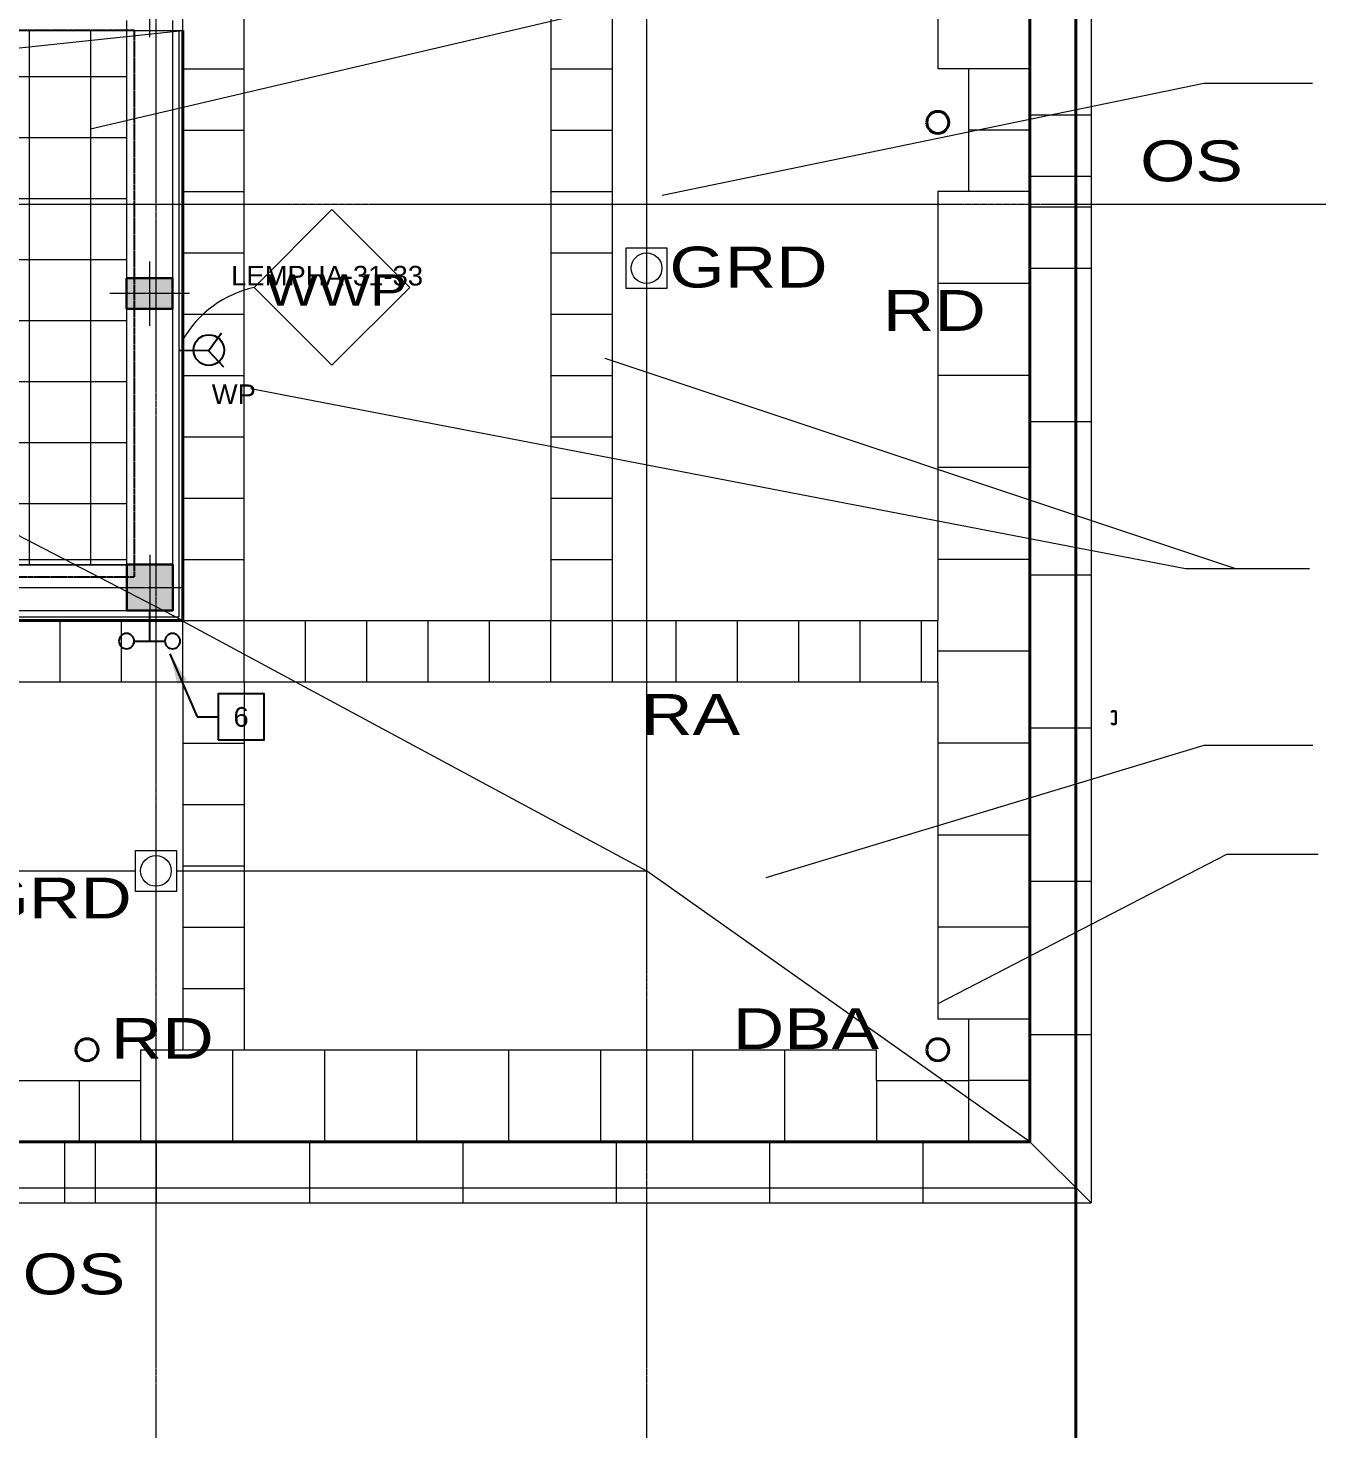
# Model space of a CAD drawing. Header units: inches. Extents: x -40190 to 0, y -3216 to 2257.
# Drawn here: x -21471 to -20967, y -112 to 436 of the extents above; entities that cross this region are included whole.
import ezdxf
from ezdxf import colors
from ezdxf.entities.mleader import LeaderData, LeaderLine
from ezdxf.enums import TextEntityAlignment as Align
from ezdxf.math import Vec2, Vec3

# ---------------------------------------------------------------- set-up
doc = ezdxf.new("R2010")
doc.units = ezdxf.units.IN
doc.header["$LTSCALE"] = 0.5
doc.header["$MEASUREMENT"] = 0
doc.linetypes.add('A113$0$CENTER', pattern=[2, 1.25, -0.25, 0.25, -0.25])
doc.linetypes.add('DASHED2', pattern=[0.375, 0.25, -0.125])
for name, color, linetype in [('A113$0$63', 8, 'Continuous'), ('A113$0$A roof pave', 8, 'Continuous'), ('A113$0$A-ANNO-PATT-13-14', 8, 'Continuous'), ('A113$0$A-ANNO-TEXT', 8, 'Continuous'), ('A113$0$A-COLS-COLS13-14', 8, 'Continuous'), ('A113$0$A-GRID-GRD13-14', 8, 'Continuous'), ('A113$0$A-GRID-GRDP0-15', 8, 'Continuous'), ('A113$0$A-roof cope', 8, 'Continuous'), ('A113$0$A-roof davi', 8, 'Continuous'), ('A113$0$A-WALL-FULL-EXTR', 8, 'Continuous'), ('A113$0$A-WALL-STUD', 8, 'Continuous'), ('A113$0$bp113 - A-ROOF-CRTS', 8, 'Continuous'), ('A113$0$bp113 - A-ROOF-RFDR', 8, 'Continuous'), ('A113$0$C-PROP', 8, 'Continuous'), ('A113$0$Items below', 8, 'Continuous'), ('A113$0$Level 21', 8, 'Continuous'), ('E-Anno-Keyn', 72, 'Continuous'), ('E-Anno-Note', 6, 'Continuous'), ('E-Anno-Text', 6, 'Continuous'), ('E-FIRE-ANNO', 6, 'Continuous'), ('E-Lite', 53, 'Continuous'), ('EPOWER', 7, 'Continuous'), ('G-Anno', 6, 'Continuous'), ('M-Clearance', 1, 'DASHED2'), ('M-HVAC-text', 6, 'Continuous'), ('XREF', 7, 'Continuous')]:
    doc.layers.add(name, color=color, linetype=linetype)
doc.styles.add('A113$0$style-Arial', font='arial.ttf')
doc.styles.add('A113$0$style-WORKING', font='WORKING.shx')
doc.styles.add('M08', font='arial.ttf', dxfattribs={"height": 7.68})
doc.styles.add('MAMEP ANNO', font='arial.ttf', dxfattribs={"height": 0.101562})
doc.styles.add('RomanS', font='romans.shx')
doc.styles.get("Standard").update_dxf_attribs({"font": 'simplex.shx'})
doc.dimstyles.new('STANDARD$7', dxfattribs={"dimtxt": 0.18, "dimasz": 0.125, "dimexe": 0.18, "dimexo": 0.06, "dimgap": 0.09, "dimtad": 0, "dimtih": 1, "dimtoh": 1, "dimdec": 4, "dimzin": 0, "dimdsep": 46, "dimtxsty": 'Standard', "dimcen": 0.09, "dimadec": 0, "dimazin": 0, "dimtfac": 1, "dimtdec": 4, "dimtofl": 0, "dimtmove": 0, "dimatfit": 3, "dimfxl": 1, "dimtolj": 1, "dimtzin": 0, "dimarcsym": 0})

# ---------------------------------------------------------------- blocks, each defined once
blk = doc.blocks.new('550-600 kW')
at = {"layer": 'M-Clearance'}
for p, q in [((-15931.63, -5492.2), (-15511.63, -5492.2)), ((-15931.63, -5706.2), (-15931.63, -5492.2)), ((-15931.63, -5706.2), (-15511.63, -5706.2))]:
    blk.add_line(p, q, dxfattribs=at)
blk = doc.blocks.new('A$C219840FD')
at = {"layer": 'E-Lite'}
for p, q in [((6, 12), (18, 12)), ((12, 0), (12, 12)), ((9, 0), (15, 0))]:
    blk.add_line(p, q, dxfattribs=at)
for centre in [(3, 12), (21, 12)]:
    blk.add_circle(centre, 3, dxfattribs=at)
blk = doc.blocks.new('Anno_Square')
at = {"color": 0, "linetype": 'ByBlock', "lineweight": -2}
blk.add_lwpolyline([(-1.5, -1.5), (1.5, -1.5), (1.5, 1.5), (-1.5, 1.5)], close=True, dxfattribs=at)
at = {"color": 0, "linetype": 'ByBlock', "lineweight": -2, "style": 'RomanS'}
blk.add_attdef('ID', text='', height=1, dxfattribs=at).set_placement((0, 0), align=Align.MIDDLE)
blk = doc.blocks.new('MLD-KeyNote')
at = {"color": 0, "linetype": 'Continuous', "transparency": 16777216}
blk.add_lwpolyline([(-0.09375, -0.09375), (0.09375, -0.09375), (0.09375, 0.09375), (-0.09375, 0.09375)], close=True, dxfattribs=at)
at = {"color": 0, "linetype": 'ByBlock', "transparency": 16777216, "style": 'MAMEP ANNO'}
blk.add_attdef('ID', text='', height=0.10156, dxfattribs=at).set_placement((0, 0), align=Align.MIDDLE_CENTER)
blk = doc.blocks.new('RESPECIAL')
at = {"layer": 'EPOWER'}
for q in [(4.48, 8.32, 18), (-11.97, 1.27, 18), (5.37, -5, 18)]:
    blk.add_line((-0.46, 1.27, 18), q, dxfattribs=at)
blk.add_circle((-0.38, 1.49, 18), 6, dxfattribs=at)
blk = doc.blocks.new('A113')
at = {"layer": 'A113$0$A roof pave', "lineweight": 13}
for p, q in [((-21386.535, 204.0948, -2660.425), (-21386.535, 1091.4901, -2660.425)), ((-21115.0236, 587.9501, -2660.425), (-21115.0236, 420.0949, -2660.425)), ((-21103.0236, 420.0949, -2660.425), (-21115.0236, 420.0949, -2660.425)), ((-21103.0236, 420.0949, -2660.425), (-21103.0236, 372.0949, -2660.425)), ((-21103.0236, 372.0949, -2660.425), (-21115.0236, 372.0949, -2660.425)), ((-21115.0236, 372.0949, -2660.425), (-21115.0236, 204.0948, -2660.425)), ((-21386.535, 204.0948, -2660.425), (-21266.535, 204.0948, -2660.425)), ((-21242.535, 204.0948, -2660.425), (-21115.0236, 204.0948, -2660.425)), ((-22226.535, 180.0948, -2660.425), (-21410.535, 180.0948, -2660.425)), ((-21410.535, 180.0948, -2660.425), (-21410.535, 36.0949, -2660.425)), ((-21386.535, 180.0948, -2660.425), (-21115.0236, 180.0948, -2660.425)), ((-21386.535, 180.0948, -2660.425), (-21386.535, 36.0949, -2660.425)), ((-21115.0236, 180.0948, -2660.425), (-21115.0236, 48.0949, -2660.425)), ((-21103.0236, 48.0949, -2660.425), (-21115.0236, 48.0949, -2660.425)), ((-21103.0236, 48.0949, -2660.425), (-21103.0236, 24.0949, -2660.425)), ((-21427.0236, 36.0949, -2660.425), (-21410.535, 36.0949, -2660.425)), ((-21427.0236, 36.0949, -2660.425), (-21427.0236, 24.0949, -2660.425)), ((-21386.535, 36.0949, -2660.425), (-21139.0236, 36.0949, -2660.425)), ((-21139.0236, 24.0949, -2660.425), (-21139.0236, 36.0949, -2660.425)), ((-21475.0236, 24.0949, -2660.425), (-21427.0236, 24.0949, -2660.425)), ((-21139.0236, 24.0949, -2660.425), (-21103.0236, 24.0949, -2660.425))]:
    blk.add_line(p, q, dxfattribs=at)
at = {"layer": 'A113$0$A roof pave', "lineweight": 0}
for p, q in [((-21470.535, 225.9432, -2660.425), (-21470.535, 435.1309, -2660.425)), ((-21446.535, 225.9432, -2660.425), (-21446.535, 435.1309, -2660.425)), ((-22213.7677, 417.098, -2660.425), (-21432.5219, 417.098, -2660.425)), ((-21410.535, 420.0948, -2660.425), (-21386.535, 420.0948, -2660.425)), ((-21266.535, 420.0949, -2660.425), (-21242.535, 420.0949, -2660.425)), ((-21079.0236, 420.0949, -2660.425), (-21103.0236, 420.0949, -2660.425)), ((-21410.535, 396.0948, -2660.425), (-21386.535, 396.0948, -2660.425)), ((-21266.535, 396.0949, -2660.425), (-21242.535, 396.0949, -2660.425)), ((-21079.0236, 396.0949, -2660.425), (-21103.0236, 396.0949, -2660.425)), ((-22213.7677, 393.2187, -2660.425), (-21432.5236, 393.2187, -2660.425)), ((-21478.621, 393.2187), (-21432.5434, 393.2187)), ((-21477.996, 369.3394, -2660.425), (-21432.5219, 369.3394, -2660.425)), ((-21410.535, 372.0948, -2660.425), (-21386.535, 372.0948, -2660.425)), ((-21266.535, 372.0949, -2660.425), (-21242.535, 372.0949, -2660.425)), ((-21079.0236, 372.0949, -2660.425), (-21103.0236, 372.0949, -2660.425)), ((-21410.535, 348.0948, -2660.425), (-21386.535, 348.0948, -2660.425)), ((-21266.535, 348.0949, -2660.425), (-21242.535, 348.0949, -2660.425)), ((-21477.996, 345.4602, -2660.425), (-21432.5219, 345.4602, -2660.425)), ((-21079.0236, 336.0949, -2660.425), (-21115.0236, 336.0949, -2660.425)), ((-21410.535, 324.0948, -2660.425), (-21386.535, 324.0948, -2660.425)), ((-21266.535, 324.0949, -2660.425), (-21242.535, 324.0949, -2660.425)), ((-21477.996, 321.5809, -2660.425), (-21432.5219, 321.5809, -2660.425)), ((-21477.996, 297.7017, -2660.425), (-21432.5219, 297.7017, -2660.425)), ((-21410.535, 300.0948, -2660.425), (-21386.535, 300.0948, -2660.425)), ((-21266.535, 300.0949, -2660.425), (-21242.535, 300.0949, -2660.425)), ((-21079.0236, 300.0949, -2660.425), (-21115.0236, 300.0949, -2660.425)), ((-21410.535, 276.0948, -2660.425), (-21386.535, 276.0948, -2660.425)), ((-21266.535, 276.0949, -2660.425), (-21242.535, 276.0949, -2660.425)), ((-21930.9204, 273.8224, -2660.425), (-21432.5236, 273.8224, -2660.425)), ((-21079.0236, 264.0949, -2660.425), (-21115.0236, 264.0949, -2660.425)), ((-22213.7677, 249.9432, -2660.425), (-21432.5219, 249.9432, -2660.425)), ((-21410.535, 252.0948, -2660.425), (-21386.535, 252.0948, -2660.425)), ((-21266.535, 252.0949, -2660.425), (-21242.535, 252.0949, -2660.425)), ((-22213.7677, 228.0794, -2660.425), (-21432.5219, 228.0794, -2660.425)), ((-22213.7677, 225.9432, -2660.425), (-21432.5219, 225.9432, -2660.425)), ((-21410.535, 228.0948, -2660.425), (-21386.535, 228.0948, -2660.425)), ((-21266.535, 228.0949, -2660.425), (-21242.535, 228.0949, -2660.425)), ((-21079.0236, 228.0949, -2660.425), (-21115.0236, 228.0949, -2660.425)), ((-21458.535, 180.0948, -2660.425), (-21458.535, 204.0948, -2660.425)), ((-21434.535, 180.0948, -2660.425), (-21434.535, 204.0948, -2660.425)), ((-21410.535, 204.0948, -2660.425), (-21386.535, 204.0948, -2660.425)), ((-21410.535, 180.0948, -2660.425), (-21410.535, 204.0948, -2660.425)), ((-21386.535, 180.0948, -2660.425), (-21386.535, 204.0948, -2660.425)), ((-21362.535, 180.0948, -2660.425), (-21362.535, 204.0948, -2660.425)), ((-21338.535, 180.0948, -2660.425), (-21338.535, 204.0948, -2660.425)), ((-21314.535, 180.0948, -2660.425), (-21314.535, 204.0948, -2660.425)), ((-21290.535, 180.0948, -2660.425), (-21290.535, 204.0948, -2660.425)), ((-21266.535, 179.9501, -2660.425), (-21266.535, 204.0948, -2660.425)), ((-21266.535, 204.0948, -2660.425), (-21242.535, 204.0948, -2660.425)), ((-21242.535, 204.0948, -2660.425), (-21242.535, 180.0948, -2660.425)), ((-21217.535, 203.9501, -2660.425), (-21217.535, 179.9501, -2660.425)), ((-21193.535, 203.9501, -2660.425), (-21193.535, 179.9501, -2660.425)), ((-21169.535, 203.9501, -2660.425), (-21169.535, 179.9501, -2660.425)), ((-21145.535, 203.9501, -2660.425), (-21145.535, 179.9501, -2660.425)), ((-21121.535, 203.9501, -2660.425), (-21121.535, 179.9501, -2660.425)), ((-21115.0236, 180.0948, -2660.425), (-21115.0236, 204.0948, -2660.425)), ((-21079.0236, 192.0949, -2660.425), (-21115.0236, 192.0949, -2660.425)), ((-21410.535, 180.0948, -2660.425), (-21386.535, 180.0948, -2660.425)), ((-21410.535, 156.0948, -2660.425), (-21386.535, 156.0948, -2660.425)), ((-21079.0236, 156.0949, -2660.425), (-21115.0236, 156.0949, -2660.425)), ((-21410.535, 132.0948, -2660.425), (-21386.535, 132.0948, -2660.425)), ((-21079.0236, 120.0949, -2660.425), (-21115.0236, 120.0949, -2660.425)), ((-21410.535, 108.0948, -2660.425), (-21386.535, 108.0948, -2660.425)), ((-21410.535, 84.0948, -2660.425), (-21386.535, 84.0948, -2660.425)), ((-21079.0236, 84.0949, -2660.425), (-21115.0236, 84.0949, -2660.425)), ((-21410.535, 60.0948, -2660.425), (-21386.535, 60.0948, -2660.425)), ((-21079.0236, 48.0949, -2660.425), (-21103.0236, 48.0949, -2660.425)), ((-21410.535, 36.0949, -2660.425), (-21386.535, 36.0949, -2660.425)), ((-21391.0236, 36.0949, -2660.425), (-21391.0236, 0.0949, -2660.425)), ((-21355.0236, 36.0949, -2660.425), (-21355.0236, 0.0949, -2660.425)), ((-21319.0236, 36.0949, -2660.425), (-21319.0236, 0.0949, -2660.425)), ((-21283.0236, 36.0949, -2660.425), (-21283.0236, 0.0949, -2660.425)), ((-21247.0236, 36.0949, -2660.425), (-21247.0236, 0.0949, -2660.425)), ((-21211.0236, 36.0949, -2660.425), (-21211.0236, 0.0949, -2660.425)), ((-21175.0236, 36.0949, -2660.425), (-21175.0236, 0.0949, -2660.425)), ((-21451.0236, 24.0949, -2660.425), (-21451.0236, 0.0949, -2660.425)), ((-21427.0236, 24.0949, -2660.425), (-21427.0236, 0.0949, -2660.425)), ((-21139.0236, 24.0949, -2660.425), (-21139.0236, 0.0949, -2660.425)), ((-21103.0236, 24.0949, -2660.425), (-21103.0236, 0.0949, -2660.425)), ((-21079.0236, 24.0949, -2660.425), (-21103.0236, 24.0949, -2660.425))]:
    blk.add_line(p, q, dxfattribs=at)
at = {"layer": 'A113$0$A roof pave', "lineweight": 13, "elevation": -2660.425, "flags": 128}
for points in [[(-21266.535, 1044.0949), (-21266.535, 204.0948)], [(-21242.535, 588.0949), (-21242.535, 204.0949)]]:
    blk.add_lwpolyline(points, dxfattribs=at)
at = {"layer": 'A113$0$A-ANNO-PATT-13-14', "lineweight": 0}
blk.add_solid([(-21432.5329, 338.141, -4909.5523), (-21432.5329, 326.1411, -4909.5523), (-21414.5329, 338.141, -4909.5523), (-21414.5329, 326.1411, -4909.5523)], dxfattribs=at)
at = {"layer": 'A113$0$A-ANNO-PATT-13-14', "lineweight": 0, "extrusion": (0, 0, -1)}
blk.add_solid([(21432.4639, 208.1126, 4909.5523), (21414.4639, 208.1126, 4909.5523), (21432.4639, 226.1126, 4909.5523), (21414.4639, 226.1126, 4909.5523)], dxfattribs=at)
at = {"layer": 'A113$0$A-ANNO-TEXT', "lineweight": 0, "flags": 128}
for points in [[(-20967.686, 498.2348), (-21012.7796, 498.2348), (-21446.6799, 396.5565)], [(-20968.3739, 414.4556), (-21010.9185, 414.4556), (-21222.8972, 370.4968)], [(-20969.5305, 224.3562), (-20998.3597, 224.3562), (-21245.2809, 306.7887)], [(-20998.3597, 224.3562), (-21018.0689, 224.3562), (-21383.8283, 294.8887)], [(-20968.2087, 155.2627), (-21010.9185, 155.2627), (-21182.3028, 103.3741)], [(-20966.226, 112.5685), (-21002.0275, 112.5685), (-21115.0236, 54.0949)]]:
    blk.add_lwpolyline(points, dxfattribs=at)
at = {"layer": 'A113$0$A-ANNO-TEXT', "lineweight": 0}
blk.add_ellipse((-21373.0472, 292.2398), major_axis=(-40.446, -15.9034), ratio=0.9980056, start_param=4.56094101, end_param=5.37871299, dxfattribs=at)
at = {"layer": 'A113$0$A-ANNO-TEXT', "lineweight": 13}
blk.add_3dface([(-21352.1645, 304.0718), (-21321.6939, 334.5425), (-21352.1645, 365.0131), (-21382.6351, 334.5425)], dxfattribs=at)
at = {"layer": 'A113$0$A-COLS-COLS13-14', "lineweight": 13}
for p, q in [((-21423.536, 460.6894, -4909.5523), (-21423.536, 432.5555, -4909.5523)), ((-21423.5329, 344.7164, -4909.5523), (-21423.5329, 319.5657, -4909.5523)), ((-21407.9576, 332.1411, -4909.5523), (-21439.1083, 332.1411, -4909.5523)), ((-21423.4639, 229.9152, -4909.5523), (-21423.4639, 203.5528, -4909.5523)), ((-21436.6382, 217.1126, -4909.5523), (-21410.7898, 217.1126, -4909.5523))]:
    blk.add_line(p, q, dxfattribs=at)
at = {"layer": 'A113$0$A-COLS-COLS13-14', "lineweight": 30}
for points in [[(-21414.5329, 338.141, -4909.5523), (-21414.5329, 326.1411, -4909.5523), (-21432.5329, 326.1411, -4909.5523), (-21432.5329, 338.141, -4909.5523)], [(-21432.4639, 226.1126, -4909.5523), (-21414.4639, 226.1126, -4909.5523), (-21414.4639, 208.1126, -4909.5523), (-21432.4639, 208.1126, -4909.5523)]]:
    blk.add_3dface(points, dxfattribs=at)
at = {"layer": 'A113$0$A-GRID-GRD13-14', "lineweight": 0}
blk.add_line((-22194.7224, 217.0949, 0.001), (-21410.7898, 217.1126, 0.001), dxfattribs=at)
at = {"layer": 'A113$0$A-GRID-GRDP0-15', "linetype": 'A113$0$CENTER', "lineweight": 0}
for p, q in [((-21421.0236, 2113.2362), (-21421.0236, -676.9042)), ((-21229.0236, 2113.2362), (-21229.0236, -676.9042)), ((-21061.0236, -3071.9017), (-21061.0236, 2112.4438)), ((-24358.5266, 367.1574), (-20364.9322, 367.1574))]:
    blk.add_line(p, q, dxfattribs=at)
at = {"layer": 'A113$0$A-roof cope', "lineweight": 13}
for p, q in [((-21055.0236, 1548.0949, -2660.425), (-21055.0236, -23.9051, -2660.425)), ((-21079.0236, 378.0949, -2660.425), (-21055.0236, 378.0949, -2660.425)), ((-21079.0236, 366.0949, -2660.425), (-21055.0236, 366.0949, -2660.425)), ((-21456.8109, 0.0949, -2660.425), (-21456.8109, -23.9051, -2660.425)), ((-21444.8109, 0.0949, -2660.425), (-21444.8109, -23.9051, -2660.425)), ((-22507.0236, -23.9051, -2660.425), (-21055.0236, -23.9051, -2660.425))]:
    blk.add_line(p, q, dxfattribs=at)
at = {"layer": 'A113$0$A-roof cope', "lineweight": 40}
for p in [(-21079.0236, 1524.0949, -2660.425), (-22483.0236, 0.0949, -2660.425)]:
    blk.add_line(p, (-21079.0236, 0.0949, -2660.425), dxfattribs=at)
at = {"layer": 'A113$0$A-roof cope', "lineweight": 0}
for p, q in [((-21079.0236, 402.0949, -2660.425), (-21055.0236, 402.0949, -2660.425)), ((-21079.0236, 342.0949, -2660.425), (-21055.0236, 342.0949, -2660.425)), ((-21079.0236, 282.0949, -2660.425), (-21055.0236, 282.0949, -2660.425)), ((-21079.0236, 222.0949, -2660.425), (-21055.0236, 222.0949, -2660.425)), ((-21079.0236, 162.0949, -2660.425), (-21055.0236, 162.0949, -2660.425)), ((-21079.0236, 102.0949, -2660.425), (-21055.0236, 102.0949, -2660.425)), ((-21079.0236, 42.0949, -2660.425), (-21055.0236, 42.0949, -2660.425)), ((-21420.8109, -23.9051, -2660.425), (-21420.8109, 0.0949, -2660.425)), ((-21360.8109, -23.9051, -2660.425), (-21360.8109, 0.0949, -2660.425)), ((-21300.8109, -23.9051, -2660.425), (-21300.8109, 0.0949, -2660.425)), ((-21240.8109, -23.9051, -2660.425), (-21240.8109, 0.0949, -2660.425)), ((-21180.8109, -23.9051, -2660.425), (-21180.8109, 0.0949, -2660.425)), ((-21120.8109, -23.9051, -2660.425), (-21120.8109, 0.0949, -2660.425)), ((-21079.0236, 0.0949, -2660.425), (-21055.0236, -23.9051, -2660.425))]:
    blk.add_line(p, q, dxfattribs=at)
at = {"layer": 'A113$0$A-roof davi', "lineweight": 40, "extrusion": (0, 0, -1)}
for centre in [(21115.0236, 399.1574, 2660.425), (21448.0236, 36.0949, 2660.425), (21115.0236, 36.0949, 2660.425)]:
    blk.add_circle(centre, 4.319, dxfattribs=at)
at = {"layer": 'A113$0$A-WALL-FULL-EXTR', "lineweight": 13}
for p, q in [((-21410.5357, 435.1309, 1992.7541), (-21410.5356, 461.4669, 1992.7541)), ((-21565.5505, 435.131, 1992.7541), (-21410.536, 435.1309, 1992.7541))]:
    blk.add_line(p, q, dxfattribs=at)
at = {"layer": 'A113$0$A-WALL-STUD', "lineweight": 30, "elevation": 1992.7541, "flags": 128}
blk.add_lwpolyline([(-21046.896, 168.1328), (-21046.896, 168.5078, -0.41421356), (-21046.771, 168.6328), (-21045.521, 168.6328, -0.41421356), (-21045.396, 168.5078), (-21045.396, 163.7356, -0.41421356), (-21045.521, 163.6106), (-21046.771, 163.6106, -0.41421356), (-21046.896, 163.7356), (-21046.896, 164.1106)], format="xyb", dxfattribs=at)
at = {"layer": 'A113$0$bp113 - A-ROOF-CRTS', "lineweight": 13}
for p, q in [((-21229.0236, 934.0952, -2660.425), (-21229.0236, 350.0952, -2660.425)), ((-21775.0565, 396.7851, -2660.425), (-21410.536, 435.131, -2660.425)), ((-21775.6968, 393.396, -2660.425), (-21410.535, 204.0948, -2660.425)), ((-21229.0236, 334.0952, -2660.425), (-21229.0236, 106.0949, -2660.425)), ((-21410.535, 203.9501, -2660.425), (-21229.0236, 106.0949, -2660.425)), ((-21773.0236, 106.0949, -2660.425), (-21429.0236, 106.0949, -2660.425)), ((-21413.0236, 106.0949, -2660.425), (-21229.0236, 106.0949, -2660.425)), ((-21079.0236, 0.0949, -2660.425), (-21229.0236, 106.0949, -2660.425))]:
    blk.add_line(p, q, dxfattribs=at)
at = {"layer": 'A113$0$bp113 - A-ROOF-RFDR', "lineweight": 13}
for centre in [(-21229.0236, 342.0952, -2660.425), (-21421.0236, 106.0949, -2660.425)]:
    blk.add_circle(centre, 6, dxfattribs=at)
for points in [[(-21237.0236, 350.0952, -2660.425), (-21221.0236, 350.0952, -2660.425), (-21221.0236, 334.0952, -2660.425), (-21237.0236, 334.0952, -2660.425)], [(-21429.0236, 114.0949, -2660.425), (-21413.0236, 114.0949, -2660.425), (-21413.0236, 98.0949, -2660.425), (-21429.0236, 98.0949, -2660.425)]]:
    blk.add_3dface(points, dxfattribs=at)
at = {"layer": 'A113$0$C-PROP', "lineweight": 40, "flags": 128}
blk.add_lwpolyline([(-25004.5437, -676.9041), (-24022.0239, 1542.095), (-21061.0239, 1542.095), (-21061.0239, -676.9042)], dxfattribs=at)
at = {"layer": 'A113$0$Items below', "lineweight": 0}
for p in [(-21061.0236, 1542.0949, -2660.425), (-22501.0236, -17.9051, -2660.425)]:
    blk.add_line(p, (-21061.0236, -17.9051, -2660.425), dxfattribs=at)
at = {"layer": 'A113$0$Level 21', "lineweight": 0}
for p, q in [((-21432.5236, 439.1309, 1992.7541), (-21432.5236, 226.1121, 1992.7541)), ((-21414.5236, 439.1309, 1992.7541), (-21414.5236, 208.1125, 1992.7541)), ((-22213.2977, 226.0945, 1992.7541), (-21432.5236, 226.1121, 1992.7541)), ((-22213.2977, 208.0945, 1992.7541), (-21414.5236, 208.1125, 1992.7541))]:
    blk.add_line(p, q, dxfattribs=at)
at = {"layer": 'A113$0$Level 21', "lineweight": 13}
for p in [(-21412.0236, 435.1289, 1992.7541), (-22214.3061, 205.5944, 1992.7541)]:
    blk.add_line(p, (-21412.0236, 205.6125, 1992.7541), dxfattribs=at)
at = {"layer": 'A113$0$Level 21', "lineweight": 40}
for p in [(-21410.5236, 435.1289, 1992.7541), (-22214.3061, 204.0944, 1992.7541)]:
    blk.add_line(p, (-21410.5236, 204.1126, 1992.7541), dxfattribs=at)
at = {"layer": 'A113$0$63', "lineweight": 0, "style": 'A113$0$style-Arial', "width": 1.246875}
for s, p in [('RD', (-21136.5043, 317.5411, -0.001)), ('RA', (-21231.1335, 159.3604, -0.001)), ('DBA', (-21195.307, 36.3623)), ('RD', (-21438.6582, 32.538, -0.001))]:
    blk.add_text(s, height=16, dxfattribs=at).set_placement(p)
at = {"layer": 'A113$0$A-ANNO-TEXT', "lineweight": 70, "style": 'A113$0$style-Arial', "width": 1.246875}
for s, p in [('OS', (-21035.8697, 376.1175)), ('GRD', (-21220.089, 334.523)), ('GRD', (-21492.4079, 87.5004)), ('OS', (-21473.2531, -59.6817))]:
    blk.add_text(s, height=16, dxfattribs=at).set_placement(p)
at = {"layer": 'A113$0$A-ANNO-TEXT', "lineweight": 13, "style": 'A113$0$style-WORKING', "width": 1.3125}
blk.add_text('WWP', height=12.312, dxfattribs=at).set_placement((-21377.9572, 327.4321))

msp = doc.modelspace()

# ---------------------------------------------------------------- block references
at = {"linetype": 'Continuous', "lineweight": 13, "rotation": 180}
msp.add_blockref('550-600 kW', (-37361.16, -5271.07), dxfattribs=at)
at = {"rotation": 359.8353429522658}
msp.add_blockref('RESPECIAL', (-21399.86, 308.53, -18), dxfattribs=at)
at = {"xscale": -1, "rotation": 180}
msp.add_blockref('A$C219840FD', (-21435.46, 208.09), dxfattribs=at)
at = {"layer": 'E-Anno-Text'}
ref = msp.add_blockref('Anno_Square', (-21387.63, 166.42), dxfattribs=dict(at, xscale=6, yscale=6, zscale=6))
ref.add_attrib('ID', '6', dxfattribs={"layer": '0', "color": 0, "linetype": 'ByBlock', "lineweight": -2, "height": 7.69, "style": 'M08'}).set_placement((-21387.63, 166.42), align=Align.MIDDLE)
at = {"layer": 'XREF'}
msp.add_blockref('A113', (0.08, 0), dxfattribs=at)

# ---------------------------------------------------------------- texts
at = {"layer": 'G-Anno', "style": 'M08'}
for s, p in [('LEMPHA-31-33', (-21391.54, 335.32, -40)), ('WP', (-21399.1, 288.9, -58))]:
    msp.add_text(s, height=7.68, dxfattribs=at).set_placement(p)

# ---------------------------------------------------------------- leaders
at = {"layer": 'E-Anno-Keyn'}
ml = msp.add_multileader_block('Standard', dxfattribs=at)
ml.set_content('MLD-KeyNote', color=256, scale=96)
ml.set_attribute('ID', '18', width=0)
ml.set_leader_properties(color=256, linetype='Continuous')
ml.build(insert=Vec2(0, 0))
ml.multileader.update_dxf_attribs({"has_dogleg": 0, "text_left_attachment_type": 2, "text_right_attachment_type": 2, "dogleg_length": 3.84, "arrow_head_size": 12, "scale": 96})
ctx = ml.context
ctx.base_point, ctx.scale, ctx.char_height, ctx.arrow_head_size, ctx.landing_gap_size, ctx.plane_origin = Vec3(-23166.12, 1004.81), 96, 737.28, 12, 384, Vec3(-23254.36, 947.57)
ctx.left_attachment, ctx.right_attachment = 2, 2
notes = []
notes.append((ctx, [(0, (0, 0, 0), (0, 0), (1, 0), 1, [])]))
ctx.block.insert = Vec3(-23157.12, 1004.81)
ml = msp.add_multileader_block('Standard', dxfattribs=at)
ml.set_content('MLD-KeyNote', color=256, scale=96)
ml.set_attribute('ID', '18', width=0)
ml.set_leader_properties(color=256, linetype='Continuous')
ml.build(insert=Vec2(0, 0))
ml.multileader.update_dxf_attribs({"has_dogleg": 0, "text_left_attachment_type": 2, "text_right_attachment_type": 2, "dogleg_length": 3.84, "arrow_head_size": 12, "scale": 96})
ctx = ml.context
ctx.base_point, ctx.scale, ctx.char_height, ctx.arrow_head_size, ctx.landing_gap_size, ctx.plane_origin = Vec3(-22208.47, 994.86), 96, 737.28, 12, 384, Vec3(-22296.71, 937.63)
ctx.left_attachment, ctx.right_attachment = 2, 2
notes.append((ctx, [(0, (0, 0, 0), (0, 0), (1, 0), 1, [])]))
ctx.block.insert = Vec3(-22199.47, 994.86)
ml = msp.add_multileader_block('Standard', dxfattribs=at)
ml.set_content('MLD-KeyNote', color=(89, 89, 89), scale=96)
ml.set_attribute('ID', '8', width=0)
ml.set_leader_properties(color=256, linetype='Continuous')
ml.build(insert=Vec2(0, 0))
ml.multileader.update_dxf_attribs({"has_dogleg": 0, "text_left_attachment_type": 2, "text_right_attachment_type": 2, "dogleg_length": 3.84, "arrow_head_size": 12, "scale": 96})
ctx = ml.context
ctx.base_point, ctx.scale, ctx.char_height, ctx.arrow_head_size, ctx.landing_gap_size, ctx.plane_origin = Vec3(-23073.72, 986.39), 96, 737.28, 12, 384, Vec3(-23174.97, 930.5)
ctx.left_attachment, ctx.right_attachment = 2, 2
notes.append((ctx, [(0, (0, 0, 0), (0, 0), (1, 0), 1, [])]))
ctx.block.insert = Vec3(-23064.72, 986.39)
ml = msp.add_multileader_block('Standard', dxfattribs=at)
ml.set_content('MLD-KeyNote', color=(89, 89, 89), scale=96)
ml.set_attribute('ID', '8', width=0)
ml.set_leader_properties(color=256, linetype='Continuous')
ml.build(insert=Vec2(0, 0))
ml.multileader.update_dxf_attribs({"has_dogleg": 0, "text_left_attachment_type": 2, "text_right_attachment_type": 2, "dogleg_length": 3.84, "arrow_head_size": 12, "scale": 96})
ctx = ml.context
ctx.base_point, ctx.scale, ctx.char_height, ctx.arrow_head_size, ctx.landing_gap_size, ctx.plane_origin = Vec3(-22400.97, 910.12), 96, 737.28, 12, 384, Vec3(-22502.21, 854.24)
ctx.left_attachment, ctx.right_attachment = 2, 2
notes.append((ctx, [(0, (0, 0, 0), (0, 0), (1, 0), 1, [])]))
ctx.block.insert = Vec3(-22391.97, 910.12)
ml = msp.add_multileader_block('Standard', dxfattribs=at)
ml.set_content('MLD-KeyNote', color=(89, 89, 89), scale=96)
ml.set_attribute('ID', '8', width=0)
ml.set_leader_properties(color=256, linetype='Continuous')
ml.build(insert=Vec2(0, 0))
ml.multileader.update_dxf_attribs({"has_dogleg": 0, "text_left_attachment_type": 2, "text_right_attachment_type": 2, "dogleg_length": 3.84, "arrow_head_size": 12, "scale": 96})
ctx = ml.context
ctx.base_point, ctx.scale, ctx.char_height, ctx.arrow_head_size, ctx.landing_gap_size, ctx.plane_origin = Vec3(-22801.97, 603.73), 96, 737.28, 12, 384, Vec3(-22903.22, 547.85)
ctx.left_attachment, ctx.right_attachment = 2, 2
notes.append((ctx, [(0, (0, 0, 0), (0, 0), (1, 0), 1, [])]))
ctx.block.insert = Vec3(-22792.97, 603.73)
ml = msp.add_multileader_block('Standard', dxfattribs=at)
ml.set_content('MLD-KeyNote', color=(89, 89, 89), scale=96)
ml.set_attribute('ID', '8', width=0)
ml.set_leader_properties(color=256, linetype='Continuous')
ml.build(insert=Vec2(0, 0))
ml.multileader.update_dxf_attribs({"has_dogleg": 0, "text_left_attachment_type": 2, "text_right_attachment_type": 2, "dogleg_length": 3.84, "arrow_head_size": 12, "scale": 96})
ctx = ml.context
ctx.base_point, ctx.scale, ctx.char_height, ctx.arrow_head_size, ctx.landing_gap_size, ctx.plane_origin = Vec3(-22251.95, 584.11), 96, 737.28, 12, 384, Vec3(-22353.19, 528.23)
ctx.left_attachment, ctx.right_attachment = 2, 2
notes.append((ctx, [(0, (0, 0, 0), (0, 0), (1, 0), 1, [])]))
ctx.block.insert = Vec3(-22242.95, 584.11)
at = {"layer": 'E-Anno-Note'}
ml = msp.add_multileader_mtext('Standard', dxfattribs=at)
ml.set_content('HEAT TRACE FOR \\PATRIUM GUTTERS', color=(89, 89, 89), style='MAMEP ANNO')
ml.set_leader_properties(color=256, linetype='Continuous')
ml.build(insert=Vec2(0, 0))
ml.multileader.update_dxf_attribs({"has_dogleg": 0, "text_right_attachment_type": 3, "dogleg_length": 3.84, "arrow_head_size": 12, "scale": 96})
ctx = ml.context
ctx.base_point, ctx.scale, ctx.char_height, ctx.arrow_head_size, ctx.landing_gap_size, ctx.plane_origin = Vec3(-23030.78, 582.74), 96, 7.68, 12, 3.75, Vec3(-22941.29, 600.99)
ctx.right_attachment = 3
notes.append((ctx, [(0, (0, 0, 0), (0, 0), (1, 0), 1, [])]))
ctx.mtext.insert, ctx.mtext.flow_direction = Vec3(-23027.03, 586.65), 5
at = {"layer": 'E-FIRE-ANNO'}
msp.add_leader([(-21415.46, 191.11), (-21404.87, 166.42), (-21396.63, 166.42)], dimstyle='STANDARD$7', override={"dimscale": 96}, dxfattribs=at)
at = {"layer": 'M-HVAC-text'}
ml = msp.add_multileader_block('Standard', dxfattribs=at)
ml.set_content('MLD-KeyNote', color=(89, 89, 89), scale=96)
ml.set_attribute('ID', '15', width=0)
ml.set_leader_properties(color=256, linetype='Continuous')
ml.build(insert=Vec2(0, 0))
ml.multileader.update_dxf_attribs({"has_dogleg": 0, "text_left_attachment_type": 2, "text_right_attachment_type": 2, "dogleg_length": 3.84, "arrow_head_size": 12, "scale": 96})
ctx = ml.context
ctx.base_point, ctx.scale, ctx.char_height, ctx.arrow_head_size, ctx.landing_gap_size, ctx.plane_origin = Vec3(-21434, 1378.43), 96, 737.28, 12, 384, Vec3(-21535.24, 1322.54)
ctx.left_attachment, ctx.right_attachment = 2, 2
notes.append((ctx, [(0, (0, 0, 0), (0, 0), (1, 0), 1, [])]))
ctx.block.insert = Vec3(-21425, 1378.43)
ml = msp.add_multileader_block('Standard', dxfattribs=at)
ml.set_content('MLD-KeyNote', color=(89, 89, 89), scale=96)
ml.set_attribute('ID', '15', width=0)
ml.set_leader_properties(color=256, linetype='Continuous')
ml.build(insert=Vec2(0, 0))
ml.multileader.update_dxf_attribs({"has_dogleg": 0, "text_left_attachment_type": 2, "text_right_attachment_type": 2, "dogleg_length": 3.84, "arrow_head_size": 12, "scale": 96})
ctx = ml.context
ctx.base_point, ctx.scale, ctx.char_height, ctx.arrow_head_size, ctx.landing_gap_size, ctx.plane_origin = Vec3(-22893.34, 1357.49), 96, 737.28, 12, 384, Vec3(-22994.59, 1301.6)
ctx.left_attachment, ctx.right_attachment = 2, 2
notes.append((ctx, [(0, (0, 0, 0), (0, 0), (1, 0), 1, [])]))
ctx.block.insert = Vec3(-22884.34, 1357.49)
ml = msp.add_multileader_block('Standard', dxfattribs=at)
ml.set_content('MLD-KeyNote', color=(89, 89, 89), scale=96)
ml.set_attribute('ID', '15', width=0)
ml.set_leader_properties(color=256, linetype='Continuous')
ml.build(insert=Vec2(0, 0))
ml.multileader.update_dxf_attribs({"has_dogleg": 0, "text_left_attachment_type": 2, "text_right_attachment_type": 2, "dogleg_length": 3.84, "arrow_head_size": 12, "scale": 96})
ctx = ml.context
ctx.base_point, ctx.scale, ctx.char_height, ctx.arrow_head_size, ctx.landing_gap_size, ctx.plane_origin = Vec3(-22532.38, 1345.4), 96, 737.28, 12, 384, Vec3(-22633.63, 1289.51)
ctx.left_attachment, ctx.right_attachment = 2, 2
notes.append((ctx, [(0, (0, 0, 0), (0, 0), (1, 0), 1, [])]))
ctx.block.insert = Vec3(-22523.38, 1345.4)
ml = msp.add_multileader_block('Standard', dxfattribs=at)
ml.set_content('MLD-KeyNote', color=(89, 89, 89), scale=96)
ml.set_attribute('ID', '15', width=0)
ml.set_leader_properties(color=256, linetype='Continuous')
ml.build(insert=Vec2(0, 0))
ml.multileader.update_dxf_attribs({"has_dogleg": 0, "text_left_attachment_type": 2, "text_right_attachment_type": 2, "dogleg_length": 3.84, "arrow_head_size": 12, "scale": 96})
ctx = ml.context
ctx.base_point, ctx.scale, ctx.char_height, ctx.arrow_head_size, ctx.landing_gap_size, ctx.plane_origin = Vec3(-22132.25, 1344.98), 96, 737.28, 12, 384, Vec3(-22233.49, 1289.09)
ctx.left_attachment, ctx.right_attachment = 2, 2
notes.append((ctx, [(0, (0, 0, 0), (0, 0), (1, 0), 1, [])]))
ctx.block.insert = Vec3(-22123.25, 1344.98)
ml = msp.add_multileader_block('Standard', dxfattribs=at)
ml.set_content('MLD-KeyNote', color=(89, 89, 89), scale=96)
ml.set_attribute('ID', '15', width=0)
ml.set_leader_properties(color=256, linetype='Continuous')
ml.build(insert=Vec2(0, 0))
ml.multileader.update_dxf_attribs({"has_dogleg": 0, "text_left_attachment_type": 2, "text_right_attachment_type": 2, "dogleg_length": 3.84, "arrow_head_size": 12, "scale": 96})
ctx = ml.context
ctx.base_point, ctx.scale, ctx.char_height, ctx.arrow_head_size, ctx.landing_gap_size, ctx.plane_origin = Vec3(-21770.85, 1341.65), 96, 737.28, 12, 384, Vec3(-21872.1, 1285.76)
ctx.left_attachment, ctx.right_attachment = 2, 2
notes.append((ctx, [(0, (0, 0, 0), (0, 0), (1, 0), 1, [])]))
ctx.block.insert = Vec3(-21761.85, 1341.65)
ml = msp.add_multileader_block('Standard', dxfattribs=at)
ml.set_content('MLD-KeyNote', color=(89, 89, 89), scale=96)
ml.set_attribute('ID', '15', width=0)
ml.set_leader_properties(color=256, linetype='Continuous')
ml.build(insert=Vec2(0, 0))
ml.multileader.update_dxf_attribs({"has_dogleg": 0, "text_left_attachment_type": 2, "text_right_attachment_type": 2, "dogleg_length": 3.84, "arrow_head_size": 12, "scale": 96})
ctx = ml.context
ctx.base_point, ctx.scale, ctx.char_height, ctx.arrow_head_size, ctx.landing_gap_size, ctx.plane_origin = Vec3(-21520.49, 1116.3), 96, 737.28, 12, 384, Vec3(-21621.74, 1060.41)
ctx.left_attachment, ctx.right_attachment = 2, 2
notes.append((ctx, [(0, (0, 0, 0), (0, 0), (1, 0), 1, [])]))
ctx.block.insert = Vec3(-21511.49, 1116.3)
ml = msp.add_multileader_block('Standard', dxfattribs=at)
ml.set_content('MLD-KeyNote', color=(89, 89, 89), scale=96)
ml.set_attribute('ID', '15', width=0)
ml.set_leader_properties(color=256, linetype='Continuous')
ml.build(insert=Vec2(0, 0))
ml.multileader.update_dxf_attribs({"has_dogleg": 0, "text_left_attachment_type": 2, "text_right_attachment_type": 2, "dogleg_length": 3.84, "arrow_head_size": 12, "scale": 96})
ctx = ml.context
ctx.base_point, ctx.scale, ctx.char_height, ctx.arrow_head_size, ctx.landing_gap_size, ctx.plane_origin = Vec3(-22733.75, 1113.31), 96, 737.28, 12, 384, Vec3(-22835, 1057.42)
ctx.left_attachment, ctx.right_attachment = 2, 2
notes.append((ctx, [(0, (0, 0, 0), (0, 0), (1, 0), 1, [])]))
ctx.block.insert = Vec3(-22724.75, 1113.31)
for ctx, leaders in notes:
    for number, flags, end, landing, length, lines in leaders:
        leader = LeaderData()
        leader.index, (leader.has_last_leader_line, leader.has_dogleg_vector, leader.attachment_direction) = number, flags
        leader.last_leader_point, leader.dogleg_vector, leader.dogleg_length = Vec3(end), Vec3(landing), length
        for number, points, colour, breaks in lines:
            line = LeaderLine()
            line.index, line.vertices, line.color, line.breaks = number, Vec3.list(points), colors.encode_raw_color(colour), breaks
            leader.lines.append(line)
        ctx.leaders.append(leader)

doc.saveas('drawing.dxf')
